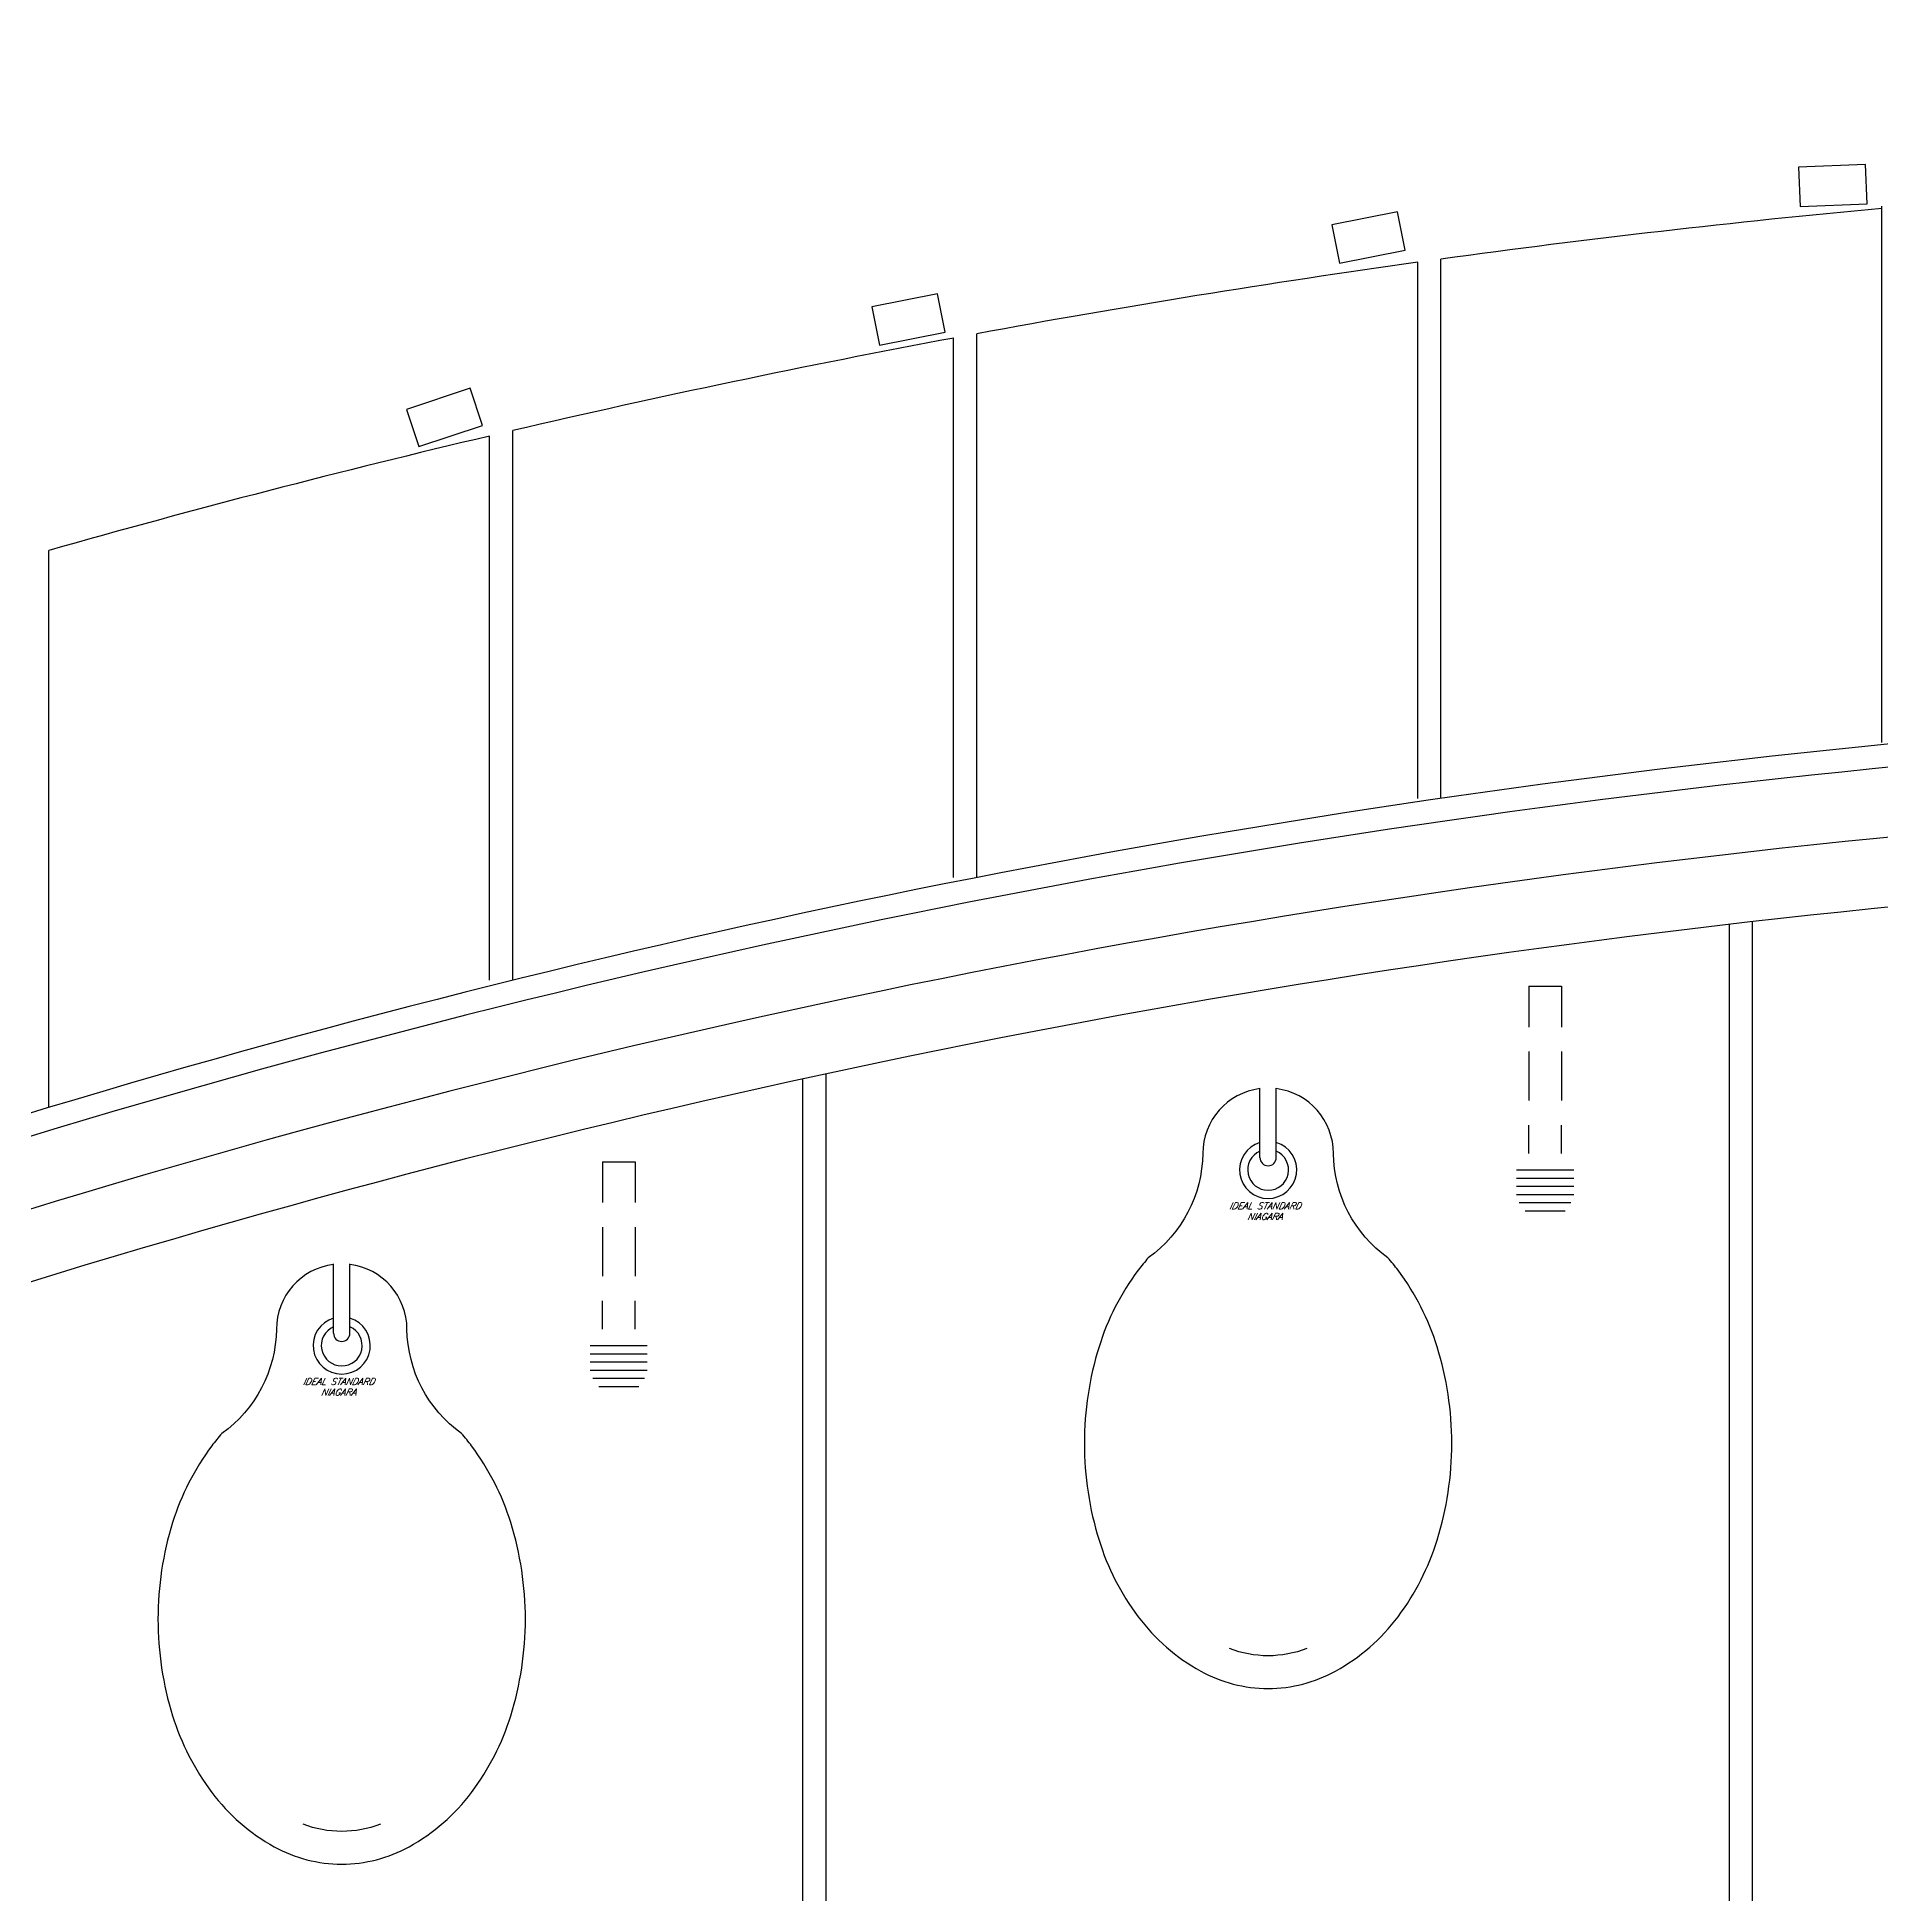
# Model space of a CAD drawing. Header units: millimetres. Extents: x 209.8 to 281.8, y 45 to 110.
# Drawn here: x 224.603 to 226.591, y 90.645 to 92.646 of the extents above; entities that cross this region are included whole.
import ezdxf
from ezdxf.enums import TextEntityAlignment as Align

# ---------------------------------------------------------------- set-up
doc = ezdxf.new("R2010")
doc.units = ezdxf.units.MM
doc.header["$LTSCALE"] = 0.65
for name, color, linetype in [('mobiliario', 30, 'Continuous'), ('murodelgado', 1, 'Continuous'), ('murosgrueso', 5, 'Continuous')]:
    doc.layers.add(name, color=color, linetype=linetype)
doc.styles.add('ROMANS', font='romans', dxfattribs={"height": 0.25})

msp = doc.modelspace()

# ---------------------------------------------------------------- linework, layer by layer
at = {"layer": 'mobiliario'}
for p, q in [((226.5905, 91.8859), (226.5905, 92.4635)), ((226.0905, 91.8257), (226.0905, 92.4031)), ((226.1155, 91.8257), (226.1155, 92.4066)), ((225.5905, 91.7405), (225.5905, 92.3215)), ((225.6155, 91.7405), (225.6155, 92.3262)), ((225.0905, 91.6298), (225.0905, 92.216)), ((225.1155, 91.6298), (225.1155, 92.2218)), ((224.6155, 91.4927), (224.6155, 92.0927)), ((226.4263, 90.4808), (226.4263, 91.69)), ((226.4513, 90.4841), (226.4513, 91.6928)), ((226.2102, 91.6234), (226.2102, 91.5794)), ((226.2102, 91.6234), (226.2453, 91.6234)), ((226.2453, 91.6234), (226.2453, 91.5794)), ((226.2102, 91.553), (226.2102, 91.5002)), ((226.2453, 91.553), (226.2453, 91.5002)), ((225.4531, 90.3009), (225.4531, 91.5289)), ((225.4281, 90.2916), (225.4281, 91.5235)), ((225.9205, 91.4387), (225.9205, 91.5135)), ((225.9381, 91.4387), (225.9381, 91.5135)), ((226.2102, 91.4431), (226.2102, 91.4738)), ((226.2453, 91.4431), (226.2453, 91.4738)), ((225.212, 91.4342), (225.2472, 91.4342)), ((225.212, 91.4342), (225.212, 91.3902)), ((225.2472, 91.4342), (225.2472, 91.3902)), ((226.197, 91.4255), (226.2585, 91.4255)), ((226.197, 91.4167), (226.2585, 91.4167)), ((226.197, 91.4079), (226.2585, 91.4079)), ((226.197, 91.3991), (226.2585, 91.3991)), ((226.1999, 91.3903), (226.2556, 91.3903)), ((226.2062, 91.3815), (226.2493, 91.3815)), ((225.212, 91.3638), (225.212, 91.311)), ((225.2472, 91.3638), (225.2472, 91.311)), ((224.9224, 91.2495), (224.9224, 91.3243)), ((224.94, 91.2495), (224.94, 91.3243)), ((225.212, 91.2538), (225.212, 91.2846)), ((225.2472, 91.2538), (225.2472, 91.2846)), ((225.1988, 91.2362), (225.2604, 91.2362)), ((225.1988, 91.2274), (225.2604, 91.2274)), ((225.1988, 91.2186), (225.2604, 91.2186)), ((225.1988, 91.2098), (225.2604, 91.2098)), ((225.2018, 91.201), (225.2574, 91.201)), ((225.2081, 91.1922), (225.2512, 91.1922))]:
    msp.add_line(p, q, dxfattribs=at)
for points in [[(226.573, 92.5083), (226.5007, 92.5055), (226.5024, 92.4634), (226.5746, 92.4662)], [(226.0688, 92.4576), (225.9979, 92.4434), (226.0062, 92.4021), (226.0771, 92.4163)], [(225.5731, 92.3692), (225.5022, 92.355), (225.5105, 92.3137), (225.5814, 92.3279)], [(225.0696, 92.2675), (225.001, 92.2447), (225.0144, 92.2047), (225.0829, 92.2275)]]:
    msp.add_lwpolyline(points, close=True, dxfattribs=at)
for points in [[(225.9205, 91.513, 0.377964), (225.8589, 91.4431, -0.238587), (225.8002, 91.3308, 0.020236), (225.7893, 91.3174, 0.085783), (225.7471, 91.2349, 0.075445), (225.7313, 91.1308, 0.075445), (225.7471, 91.0268, 0.085783), (225.7893, 90.9442, 0.10607), (225.8567, 90.8856, 0.126822), (225.9293, 90.8669, 0.126822), (226.0019, 90.8856, 0.10607), (226.0693, 90.9442, 0.085783), (226.1114, 91.0268, 0.075445), (226.1272, 91.1308, 0.075445), (226.1114, 91.2349, 0.085783), (226.0693, 91.3174, 0.020236), (226.0584, 91.3308, -0.238587), (225.9997, 91.4431, 0.377964), (225.9381, 91.513)], [(224.9224, 91.3237, 0.377964), (224.8608, 91.2539, -0.238587), (224.8021, 91.1416, 0.020236), (224.7912, 91.1282, 0.085783), (224.749, 91.0456, 0.075445), (224.7332, 90.9416, 0.075445), (224.749, 90.8375, 0.085783), (224.7912, 90.755, 0.10607), (224.8585, 90.6964, 0.126822), (224.9312, 90.6777, 0.126822), (225.0038, 90.6964, 0.10607), (225.0711, 90.755, 0.085783), (225.1133, 90.8375, 0.075445), (225.1291, 90.9416, 0.075445), (225.1133, 91.0456, 0.085783), (225.0711, 91.1282, 0.020236), (225.0603, 91.1416, -0.238587), (225.0015, 91.2539, 0.377964), (224.94, 91.3237)], [(225.9293, 90.9021, -0.092873), (225.8876, 90.9099, -0.10607)], [(225.9709, 90.9099, -0.092873), (225.9293, 90.9021, -0.126822)], [(224.9312, 90.7129, -0.092873), (224.8895, 90.7207, -0.10607)], [(224.9728, 90.7207, -0.092873), (224.9312, 90.7129, -0.126822)]]:
    msp.add_lwpolyline(points, format="xyb", dxfattribs=at)
for centre, radius, start, end in [((227.605, 81.5449), 10.9633, 95.3094, 97.80836), ((227.605, 81.5449), 10.9633, 97.94026, 100.45521), ((227.605, 81.5449), 10.9633, 100.58809, 103.12483), ((227.605, 81.5449), 10.9633, 103.25902, 105.8238), ((227.605, 81.5699), 10.3633, 90.58106, 112.64133), ((225.9293, 91.4255), 0.0308, 106.6015, 73.3985), ((225.9293, 91.4255), 0.022, 113.5782, 66.4218), ((225.9293, 91.4387), 0.0088, 180, 0), ((224.9312, 91.2363), 0.0308, 106.6015, 73.3985), ((224.9312, 91.2363), 0.022, 113.5782, 66.4218), ((224.9312, 91.2495), 0.0088, 180, 0)]:
    msp.add_arc(centre, radius, start, end, dxfattribs=at)
at = {"layer": 'murodelgado'}
for radius, start, end in [(10.3633, 90.41466, 113.60633), (10.2133, 90.42075, 113.9746)]:
    msp.add_arc((227.605, 81.5449), radius, start, end, dxfattribs=at)
at = {"layer": 'murosgrueso'}
msp.add_arc((227.605, 81.5449), 10.2883, 90, 114.24626, dxfattribs=at)
msp.add_open_spline([(225.83, 96.6494), (225.5359, 96.6064), (225.2402, 96.5614), (223.5596, 96.2932), (222.1575, 96.0206), (218.1382, 94.9129), (215.7108, 93.7871), (213.8666, 91.5579), (213.5985, 91.1648), (213.0251, 90.1059), (212.7721, 89.3932), (212.5184, 88.676)], degree=3, knots=[17.048549, 17.048549, 17.048549, 17.048549, 17.872034, 17.872034, 21.715363, 21.715363, 29.40202, 29.40202, 30.905958, 30.905958, 33.155096, 33.155096, 33.155096, 33.155096], dxfattribs=at)

# ---------------------------------------------------------------- texts
at = {"layer": 'mobiliario', "style": 'ROMANS', "oblique": 25}
for s, height, p in [('IDEAL STANDARD', 0.007038, (225.9257, 91.3867)), ('NIAGARA', 0.00704, (225.9257, 91.3753)), ('IDEAL STANDARD', 0.007038, (224.9276, 91.1975)), ('NIAGARA', 0.00704, (224.9276, 91.1861))]:
    msp.add_text(s, height=height, dxfattribs=at).set_placement(p, align=Align.MIDDLE)

doc.saveas('drawing.dxf')
